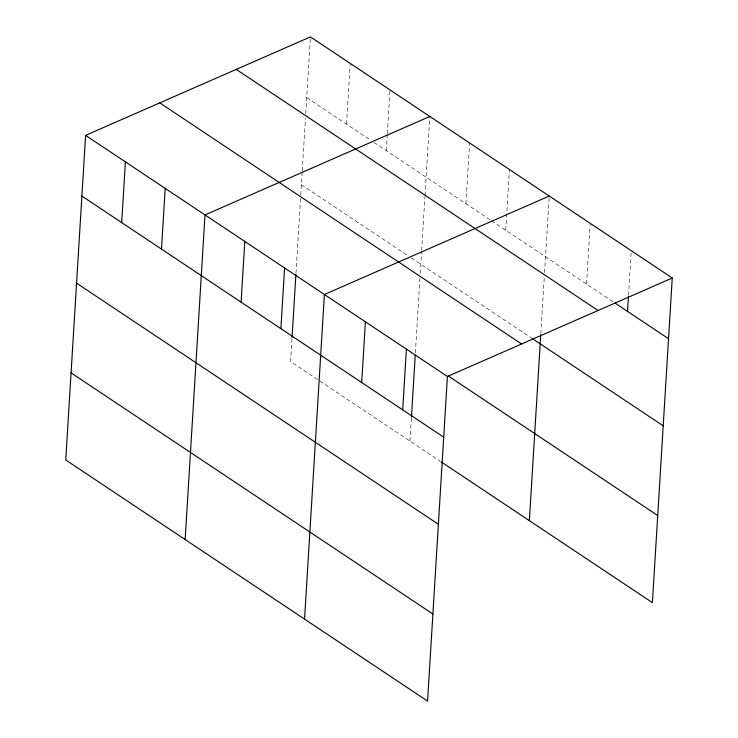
<?xml version="1.0" encoding="UTF-8"?>
<svg xmlns="http://www.w3.org/2000/svg" width="738" height="738" viewBox="0 0 738 738"><rect width="100%" height="100%" fill="white"/><g stroke="black" fill="none" stroke-linecap="round" stroke-linejoin="round"><path stroke-width="0.55" stroke-dasharray="3.69 2.77" d="M291.98 338.604L290.578 361.528L319.01 380.467M295.975 273.281L300.689 196.207M300.763 195.053L302.165 172.092M302.229 170.948L305.458 118.237M305.735 113.652L310.43 36.9M346.519 124.132L350.236 63.422M386.315 150.653L387.302 134.62M387.367 133.477L390.033 89.944M409.977 441.093L411.38 418.178M415.374 352.847L419.95 278.078M420.226 273.475L421.564 251.667M421.638 250.514L424.931 196.659M424.996 195.515L429.83 116.466M465.918 203.697L469.636 142.988M505.724 230.219L509.432 169.519M540.825 333.521L544.257 277.377M544.543 272.792L549.229 196.04M586.525 284.075L590.243 223.365M628.508 295.366L631.101 252.977M306.722 97.61L370.208 139.916M374 142.443L490.558 220.118M491.508 220.754L613.223 301.87M301.39 184.703L407.524 255.431M411.315 257.959L531.664 338.152M319.951 381.103L440.3 461.305"/><path stroke-width="1.11" d="M85.608 135.358L65.747 459.986L427.57 701.1L447.422 376.472L85.608 135.358L310.43 36.9L672.253 278.014L652.392 602.642L441.25 461.933M121.687 222.59L125.405 161.88M161.493 249.112L165.201 188.402M185.146 539.552L205.007 214.924L429.83 116.466M241.095 302.156L244.804 241.446M280.892 328.678L284.6 267.977M292.054 337.46L295.901 274.435M304.545 619.117L324.406 294.499L549.229 196.04M361.694 382.533L365.411 321.823M402.699 409.858L406.417 349.148M411.453 417.025L415.236 355.144M529.377 520.659L540.751 334.674M627.531 311.399L628.444 296.51M447.422 376.472L672.253 278.014M615.132 303.134L668.536 338.724M236.243 69.39L598.057 310.504M532.615 338.788L663.213 425.817M159.795 102.868L521.618 343.982M448.473 376.103L657.724 515.548M81.89 196.068L443.713 437.182M76.567 283.161L438.381 524.275M71.079 372.893L432.892 614.007"/></g></svg>
